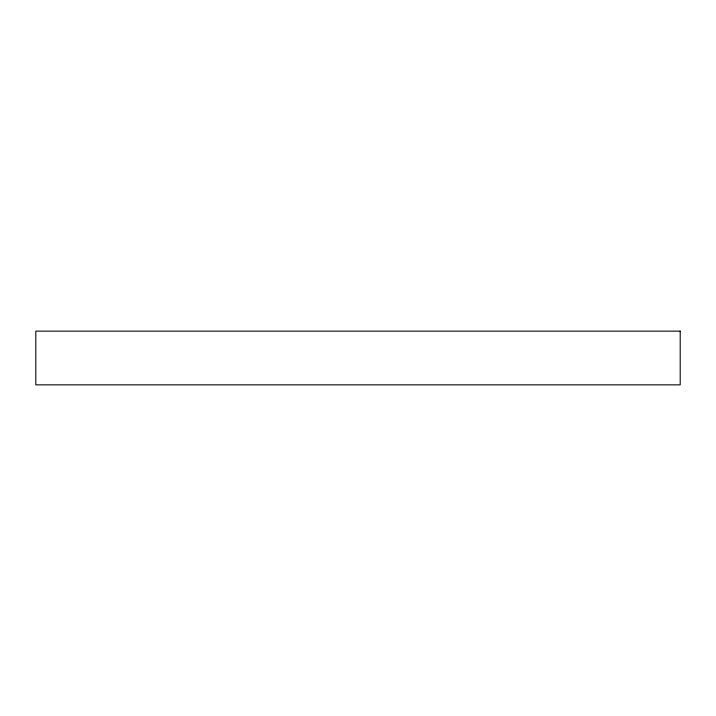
<?xml version="1.0" encoding="UTF-8"?>
<svg xmlns="http://www.w3.org/2000/svg" width="716" height="716" viewBox="0 0 716 716"><rect width="100%" height="100%" fill="white"/><g stroke="black" fill="none" stroke-linecap="round" stroke-linejoin="round"><path stroke-width="1.07" d="M680.2 331.15L35.8 331.15L35.8 384.85L680.2 384.85L680.2 331.15"/></g></svg>
